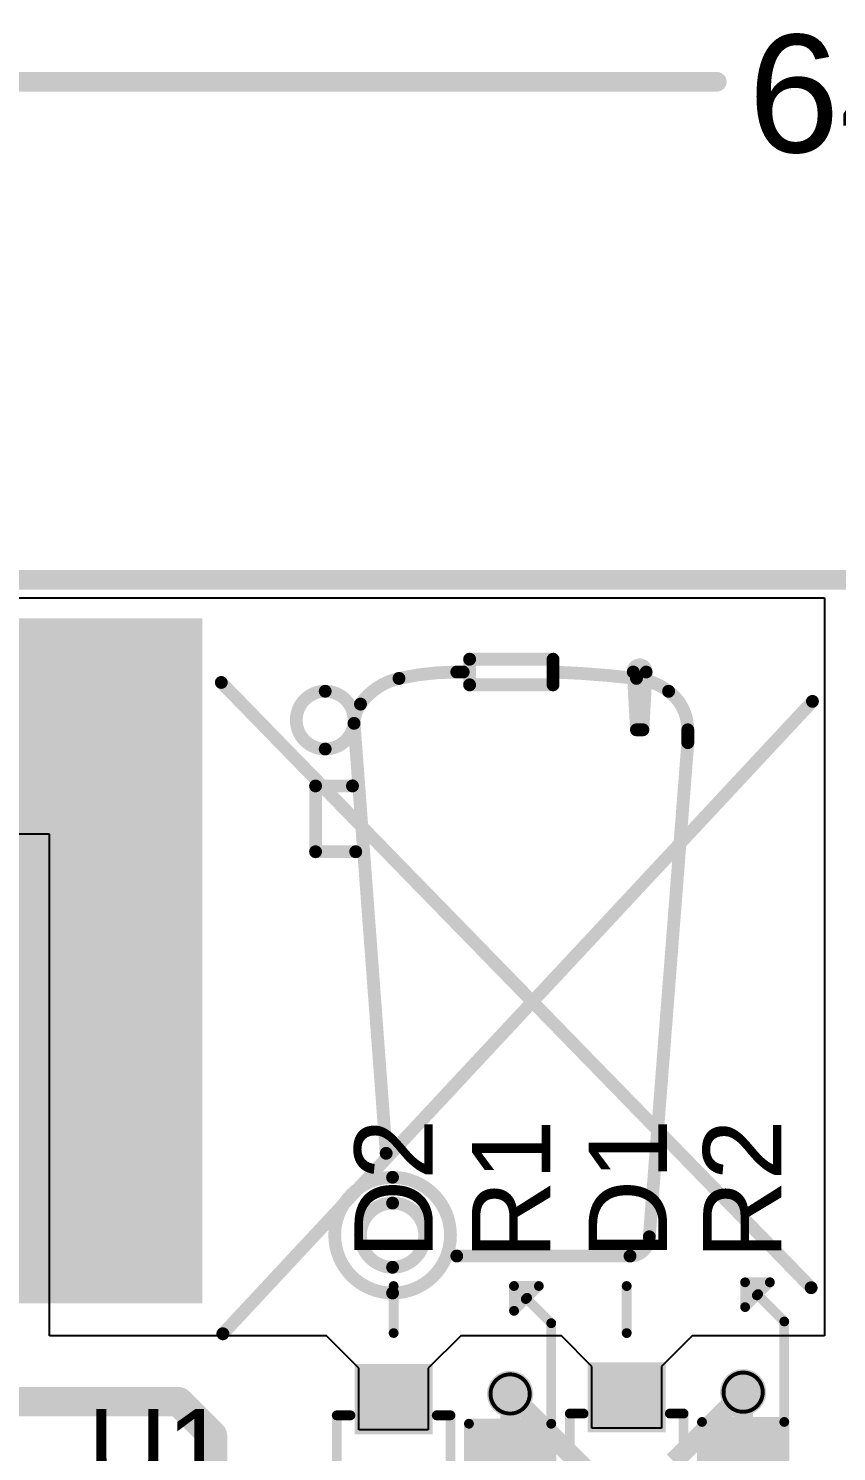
# Model space of a CAD drawing. Header units: inches. Extents: x -115 to 191, y -11 to 41.
# Drawn here: x -48.84 to -38.37, y 17.45 to 35.9 of the extents above; entities that cross this region are included whole.
import ezdxf

# ---------------------------------------------------------------- set-up
doc = ezdxf.new("R2010")
doc.units = ezdxf.units.IN
for name, color, linetype in [('Board Outline', 216, 'Continuous'), ('Bottom Layer', 5, 'Continuous'), ('Bottom Overlay', 54, 'Continuous'), ('Dimensions', 6, 'Continuous'), ('Drill Drawing', 1, 'Continuous'), ('Top Layer', 1, 'Continuous'), ('Top Overlay', 2, 'Continuous'), ('Top Paste', 8, 'Continuous'), ('Top Solder', 216, 'Continuous'), ('Via Holes', 16, 'Continuous')]:
    doc.layers.add(name, color=color, linetype=linetype)
doc.styles.add('Arial', font='', dxfattribs={"height": 0.2})
doc.styles.get('Arial').set_extended_font_data('Arial')

# ---------------------------------------------------------------- blocks, each defined once
blk = doc.blocks.new('R___0603_9')
at = {"layer": 'Top Layer'}
for points in [[(-0.381, 0.4445), (-0.381, -0.4445), (-1.143, -0.4445), (-1.143, 0.4445)], [(1.143, 0.4445), (1.143, -0.4445), (0.381, -0.4445), (0.381, 0.4445)]]:
    blk.add_hatch(color=1, dxfattribs=at).paths.add_polyline_path(points)
at = {"layer": 'Top Paste'}
for points in [[(-0.381, 0.4445), (-0.381, -0.4445), (-1.143, -0.4445), (-1.143, 0.4445)], [(1.143, 0.4445), (1.143, -0.4445), (0.381, -0.4445), (0.381, 0.4445)]]:
    blk.add_hatch(color=8, dxfattribs=at).paths.add_polyline_path(points)
at = {"layer": 'Top Solder'}
for points in [[(-0.2794, 0.5461), (-0.2794, -0.5461), (-1.2446, -0.5461), (-1.2446, 0.5461)], [(1.2446, 0.5461), (1.2446, -0.5461), (0.2794, -0.5461), (0.2794, 0.5461)]]:
    blk.add_hatch(color=216, dxfattribs=at).paths.add_polyline_path(points)
at = {"layer": 'Top Overlay'}
for points in [[(-1.2192, 0.5334, 0.127, 0.127, 0), (-1.2192, -0.5334, 0.127, 0.127, 0)], [(-1.2192, 0.5334, 0.127, 0.127, 0), (1.2192, 0.5334, 0.127, 0.127, 0)], [(1.2192, 0.5334, 0.127, 0.127, 0), (1.2192, -0.5334, 0.127, 0.127, 0)], [(-1.2192, -0.5334, 0.127, 0.127, 0), (1.2192, -0.5334, 0.127, 0.127, 0)]]:
    blk.add_lwpolyline(points, format="xyseb", dxfattribs=at)
for points in [[(-1.25095, 0.5334, 0.0635, 0.0635, 1), (-1.18745, 0.5334, 0.0635, 0.0635, 1)], [(-1.25095, 0.5334, 0.0635, 0.0635, 1), (-1.18745, 0.5334, 0.0635, 0.0635, 1)], [(1.18745, 0.5334, 0.0635, 0.0635, 1), (1.25095, 0.5334, 0.0635, 0.0635, 1)], [(1.18745, 0.5334, 0.0635, 0.0635, 1), (1.25095, 0.5334, 0.0635, 0.0635, 1)], [(-1.25095, -0.5334, 0.0635, 0.0635, 1), (-1.18745, -0.5334, 0.0635, 0.0635, 1)], [(-1.25095, -0.5334, 0.0635, 0.0635, 1), (-1.18745, -0.5334, 0.0635, 0.0635, 1)], [(1.18745, -0.5334, 0.0635, 0.0635, 1), (1.25095, -0.5334, 0.0635, 0.0635, 1)], [(1.18745, -0.5334, 0.0635, 0.0635, 1), (1.25095, -0.5334, 0.0635, 0.0635, 1)]]:
    blk.add_lwpolyline(points, format="xyseb", close=True, dxfattribs=at)
blk = doc.blocks.new('R___0603_10')
at = {"layer": 'Top Layer'}
for points in [[(-0.381, 0.4445), (-0.381, -0.4445), (-1.143, -0.4445), (-1.143, 0.4445)], [(1.143, 0.4445), (1.143, -0.4445), (0.381, -0.4445), (0.381, 0.4445)]]:
    blk.add_hatch(color=1, dxfattribs=at).paths.add_polyline_path(points)
at = {"layer": 'Top Paste'}
for points in [[(-0.381, 0.4445), (-0.381, -0.4445), (-1.143, -0.4445), (-1.143, 0.4445)], [(1.143, 0.4445), (1.143, -0.4445), (0.381, -0.4445), (0.381, 0.4445)]]:
    blk.add_hatch(color=8, dxfattribs=at).paths.add_polyline_path(points)
at = {"layer": 'Top Solder'}
for points in [[(-0.2794, 0.5461), (-0.2794, -0.5461), (-1.2446, -0.5461), (-1.2446, 0.5461)], [(1.2446, 0.5461), (1.2446, -0.5461), (0.2794, -0.5461), (0.2794, 0.5461)]]:
    blk.add_hatch(color=216, dxfattribs=at).paths.add_polyline_path(points)
at = {"layer": 'Top Overlay'}
for points in [[(-1.2192, 0.5334, 0.127, 0.127, 0), (1.2192, 0.5334, 0.127, 0.127, 0)], [(-1.2192, 0.5334, 0.127, 0.127, 0), (-1.2192, -0.5334, 0.127, 0.127, 0)], [(1.2192, 0.5334, 0.127, 0.127, 0), (1.2192, -0.5334, 0.127, 0.127, 0)], [(-1.2192, -0.5334, 0.127, 0.127, 0), (1.2192, -0.5334, 0.127, 0.127, 0)]]:
    blk.add_lwpolyline(points, format="xyseb", dxfattribs=at)
for points in [[(-1.25095, 0.5334, 0.0635, 0.0635, 1), (-1.18745, 0.5334, 0.0635, 0.0635, 1)], [(-1.25095, 0.5334, 0.0635, 0.0635, 1), (-1.18745, 0.5334, 0.0635, 0.0635, 1)], [(1.18745, 0.5334, 0.0635, 0.0635, 1), (1.25095, 0.5334, 0.0635, 0.0635, 1)], [(1.18745, 0.5334, 0.0635, 0.0635, 1), (1.25095, 0.5334, 0.0635, 0.0635, 1)], [(-1.25095, -0.5334, 0.0635, 0.0635, 1), (-1.18745, -0.5334, 0.0635, 0.0635, 1)], [(-1.25095, -0.5334, 0.0635, 0.0635, 1), (-1.18745, -0.5334, 0.0635, 0.0635, 1)], [(1.18745, -0.5334, 0.0635, 0.0635, 1), (1.25095, -0.5334, 0.0635, 0.0635, 1)], [(1.18745, -0.5334, 0.0635, 0.0635, 1), (1.25095, -0.5334, 0.0635, 0.0635, 1)]]:
    blk.add_lwpolyline(points, format="xyseb", close=True, dxfattribs=at)
blk = doc.blocks.new('SOD_323_14')
at = {"layer": 'Top Layer'}
for points in [[(-0.75, -0.45), (-1.55, -0.45), (-1.55, 0.45), (-0.75, 0.45)], [(1.55, -0.45), (0.75, -0.45), (0.75, 0.45), (1.55, 0.45)]]:
    blk.add_hatch(color=1, dxfattribs=at).paths.add_polyline_path(points)
at = {"layer": 'Top Overlay'}
for points in [[(-2.007, 0.483), (-0.914, 0.483), (-0.914, 0.787), (-2.007, 0.787)], [(-2.007, -0.508), (-1.575, -0.508), (-1.575, 0.508), (-2.007, 0.508)], [(-2.007, -0.787), (-0.914, -0.787), (-0.914, -0.483), (-2.007, -0.483)]]:
    blk.add_hatch(color=2, dxfattribs=at).paths.add_polyline_path(points)
at = {"layer": 'Top Paste'}
for points in [[(-0.75, -0.45), (-1.55, -0.45), (-1.55, 0.45), (-0.75, 0.45)], [(1.55, -0.45), (0.75, -0.45), (0.75, 0.45), (1.55, 0.45)]]:
    blk.add_hatch(color=8, dxfattribs=at).paths.add_polyline_path(points)
at = {"layer": 'Top Solder'}
for points in [[(-0.695, -0.505), (-1.605, -0.505), (-1.605, 0.505), (-0.695, 0.505)], [(1.605, -0.505), (0.695, -0.505), (0.695, 0.505), (1.605, 0.505)]]:
    blk.add_hatch(color=216, dxfattribs=at).paths.add_polyline_path(points)
at = {"layer": 'Top Overlay'}
for points in [[(-0.914, 0.737, 0.127, 0.127, 0), (0.94, 0.737, 0.127, 0.127, 0)], [(0.94, 0.737, 0.127, 0.127, 0), (0.94, 0.559, 0.127, 0.127, 0)], [(0.94, -0.559, 0.127, 0.127, 0), (0.94, -0.737, 0.127, 0.127, 0)], [(-0.914, -0.737, 0.127, 0.127, 0), (0.94, -0.737, 0.127, 0.127, 0)]]:
    blk.add_lwpolyline(points, format="xyseb", dxfattribs=at)
for points in [[(-0.946, 0.737, 0.0635, 0.0635, 1), (-0.883, 0.737, 0.0635, 0.0635, 1)], [(0.908, 0.737, 0.0635, 0.0635, 1), (0.972, 0.737, 0.0635, 0.0635, 1)], [(0.908, 0.737, 0.0635, 0.0635, 1), (0.972, 0.737, 0.0635, 0.0635, 1)], [(0.908, 0.559, 0.0635, 0.0635, 1), (0.972, 0.559, 0.0635, 0.0635, 1)], [(0.908, -0.559, 0.0635, 0.0635, 1), (0.972, -0.559, 0.0635, 0.0635, 1)], [(-0.946, -0.737, 0.0635, 0.0635, 1), (-0.883, -0.737, 0.0635, 0.0635, 1)], [(0.908, -0.737, 0.0635, 0.0635, 1), (0.972, -0.737, 0.0635, 0.0635, 1)], [(0.908, -0.737, 0.0635, 0.0635, 1), (0.972, -0.737, 0.0635, 0.0635, 1)]]:
    blk.add_lwpolyline(points, format="xyseb", close=True, dxfattribs=at)
blk = doc.blocks.new('SOD_323_15')
at = {"layer": 'Top Layer'}
for points in [[(-0.75, -0.45), (-1.55, -0.45), (-1.55, 0.45), (-0.75, 0.45)], [(1.55, -0.45), (0.75, -0.45), (0.75, 0.45), (1.55, 0.45)]]:
    blk.add_hatch(color=1, dxfattribs=at).paths.add_polyline_path(points)
at = {"layer": 'Top Overlay'}
for points in [[(-2.007, 0.483), (-0.914, 0.483), (-0.914, 0.787), (-2.007, 0.787)], [(-2.007, -0.508), (-1.575, -0.508), (-1.575, 0.508), (-2.007, 0.508)], [(-2.007, -0.787), (-0.914, -0.787), (-0.914, -0.483), (-2.007, -0.483)]]:
    blk.add_hatch(color=2, dxfattribs=at).paths.add_polyline_path(points)
at = {"layer": 'Top Paste'}
for points in [[(-0.75, -0.45), (-1.55, -0.45), (-1.55, 0.45), (-0.75, 0.45)], [(1.55, -0.45), (0.75, -0.45), (0.75, 0.45), (1.55, 0.45)]]:
    blk.add_hatch(color=8, dxfattribs=at).paths.add_polyline_path(points)
at = {"layer": 'Top Solder'}
for points in [[(-0.695, -0.505), (-1.605, -0.505), (-1.605, 0.505), (-0.695, 0.505)], [(1.605, -0.505), (0.695, -0.505), (0.695, 0.505), (1.605, 0.505)]]:
    blk.add_hatch(color=216, dxfattribs=at).paths.add_polyline_path(points)
at = {"layer": 'Top Overlay'}
for points in [[(-0.914, 0.737, 0.127, 0.127, 0), (0.94, 0.737, 0.127, 0.127, 0)], [(0.94, 0.737, 0.127, 0.127, 0), (0.94, 0.559, 0.127, 0.127, 0)], [(0.94, -0.559, 0.127, 0.127, 0), (0.94, -0.737, 0.127, 0.127, 0)], [(-0.914, -0.737, 0.127, 0.127, 0), (0.94, -0.737, 0.127, 0.127, 0)]]:
    blk.add_lwpolyline(points, format="xyseb", dxfattribs=at)
for points in [[(-0.946, 0.737, 0.0635, 0.0635, 1), (-0.883, 0.737, 0.0635, 0.0635, 1)], [(0.908, 0.737, 0.0635, 0.0635, 1), (0.972, 0.737, 0.0635, 0.0635, 1)], [(0.908, 0.737, 0.0635, 0.0635, 1), (0.972, 0.737, 0.0635, 0.0635, 1)], [(0.908, 0.559, 0.0635, 0.0635, 1), (0.972, 0.559, 0.0635, 0.0635, 1)], [(0.908, -0.559, 0.0635, 0.0635, 1), (0.972, -0.559, 0.0635, 0.0635, 1)], [(-0.946, -0.737, 0.0635, 0.0635, 1), (-0.883, -0.737, 0.0635, 0.0635, 1)], [(0.908, -0.737, 0.0635, 0.0635, 1), (0.972, -0.737, 0.0635, 0.0635, 1)], [(0.908, -0.737, 0.0635, 0.0635, 1), (0.972, -0.737, 0.0635, 0.0635, 1)]]:
    blk.add_lwpolyline(points, format="xyseb", close=True, dxfattribs=at)

msp = doc.modelspace()

# ---------------------------------------------------------------- hatches: boundary and pattern name
at = {"layer": 'Bottom Layer'}
msp.add_hatch(color=5, dxfattribs=at).paths.add_polyline_path([(-64.111, 19.372), (-46.584, 19.372), (-46.584, 28.25), (-64.111, 28.25)])
h = msp.add_hatch(color=5, dxfattribs=at)
edge = h.paths.add_edge_path()
edge.add_arc((-42.597, 18.197), 0.3, 0, 360)
h = msp.add_hatch(color=5, dxfattribs=at)
edge = h.paths.add_edge_path()
edge.add_arc((-39.577, 18.22), 0.3, 0, 360)
at = {"layer": 'Top Layer'}
h = msp.add_hatch(color=1, dxfattribs=at)
edge = h.paths.add_edge_path()
edge.add_arc((-42.597, 18.197), 0.3, 0, 360)
h = msp.add_hatch(color=1, dxfattribs=at)
edge = h.paths.add_edge_path()
edge.add_arc((-39.577, 18.22), 0.3, 0, 360)
at = {"layer": 'Via Holes'}
h = msp.add_hatch(color=7, dxfattribs=at)
edge = h.paths.add_edge_path()
edge.add_arc((-42.597, 18.197), 0.15, 0, 360)
h = msp.add_hatch(color=7, dxfattribs=at)
edge = h.paths.add_edge_path()
edge.add_arc((-39.577, 18.22), 0.15, 0, 360)

# ---------------------------------------------------------------- linework, layer by layer
at = {"layer": 'Board Outline'}
msp.add_lwpolyline([(-63.75, 28.75, 0.254, 0.254, 0), (-0.75, 28.75, 0.254, 0.254, 0)], format="xyseb", dxfattribs=at)
at = {"layer": 'Bottom Layer'}
for points in [[(-53.245, 18.096, 0.381, 0.381, 0), (-46.893, 18.096, 0.381, 0.381, 0)], [(-46.893, 18.096, 0.381, 0.381, 0), (-46.454, 17.657, 0.381, 0.381, 0)], [(-42.597, 18.197, 0.254, 0.254, 0), (-40.959, 16.559, 0.254, 0.254, 0)], [(-40.477, 17.32, 0.254, 0.254, 0), (-39.577, 18.22, 0.254, 0.254, 0)], [(-46.454, 12.576, 0.381, 0.381, 0), (-46.454, 17.657, 0.381, 0.381, 0)]]:
    msp.add_lwpolyline(points, format="xyseb", dxfattribs=at)
for points in [[(-46.989, 18.096, 0.191, 0.191, 1), (-46.798, 18.096, 0.191, 0.191, 1)], [(-46.989, 18.096, 0.191, 0.191, 1), (-46.798, 18.096, 0.191, 0.191, 1)], [(-42.661, 18.197, 0.127, 0.127, 1), (-42.534, 18.197, 0.127, 0.127, 1)], [(-39.64, 18.22, 0.127, 0.127, 1), (-39.513, 18.22, 0.127, 0.127, 1)], [(-46.549, 17.657, 0.191, 0.191, 1), (-46.359, 17.657, 0.191, 0.191, 1)], [(-46.549, 17.657, 0.191, 0.191, 1), (-46.359, 17.657, 0.191, 0.191, 1)]]:
    msp.add_lwpolyline(points, format="xyseb", close=True, dxfattribs=at)
at = {"layer": 'Bottom Overlay'}
for points in [[(-43.122, 27.72, 0.166, 0.166, 0), (-42.041, 27.72, 0.166, 0.166, 0)], [(-43.122, 27.388, 0.166, 0.166, 0), (-43.122, 27.72, 0.166, 0.166, 0)], [(-43.164, 27.72, 0.0832, 0.0832, -1), (-43.08, 27.72, 0.0832, 0.0832, 0)], [(-43.122, 27.679, 0.0832, 0.0832, -1), (-43.122, 27.762, 0.0832, 0.0832, 0)], [(-42.041, 27.554, 0.166, 0.166, 0), (-42.041, 27.72, 0.166, 0.166, 0)], [(-42.082, 27.72, 0.0832, 0.0832, -1), (-41.999, 27.72, 0.0832, 0.0832, 0)], [(-42.041, 27.762, 0.0832, 0.0832, -1), (-42.041, 27.679, 0.0832, 0.0832, 0)], [(-41.001, 27.554, 0.166, 0.166, -1.1167), (-40.835, 27.554, 0.166, 0.166, 0)], [(-46.341, 27.419, 0.166, 0.166, 0), (-38.695, 19.574, 0.166, 0.166, 0)], [(-44.536, 27.138, 0.166, 0.166, -0.1854), (-44.037, 27.471, 0.166, 0.166, 0)], [(-44.037, 27.471, 0.166, 0.166, -0.0554), (-43.288, 27.554, 0.166, 0.166, 0)], [(-44.028, 27.43, 0.0832, 0.0832, -1), (-44.046, 27.511, 0.0832, 0.0832, 0)], [(-44.046, 27.511, 0.0832, 0.0832, -1), (-44.028, 27.43, 0.0832, 0.0832, 0)], [(-43.288, 27.554, 0.166, 0.166, 0), (-43.205, 27.554, 0.166, 0.166, 0)], [(-43.288, 27.512, 0.0832, 0.0832, -1), (-43.288, 27.596, 0.0832, 0.0832, 0)], [(-43.288, 27.596, 0.0832, 0.0832, -1), (-43.288, 27.512, 0.0832, 0.0832, 0)], [(-43.205, 27.596, 0.0832, 0.0832, -1), (-43.205, 27.512, 0.0832, 0.0832, 0)], [(-42.041, 27.388, 0.166, 0.166, 0), (-42.041, 27.554, 0.166, 0.166, 0)], [(-42.042, 27.512, 0.0832, 0.0832, -1), (-42.039, 27.596, 0.0832, 0.0832, 0)], [(-42.082, 27.554, 0.0832, 0.0832, -1), (-41.999, 27.554, 0.0832, 0.0832, 0)], [(-42.041, 27.554, 0.166, 0.166, -0.0204), (-40.959, 27.471, 0.166, 0.166, 0)], [(-41.999, 27.554, 0.0832, 0.0832, -1), (-42.082, 27.554, 0.0832, 0.0832, 0)], [(-41.001, 27.554, 0.166, 0.166, 0), (-40.959, 26.805, 0.166, 0.166, 0)], [(-41.042, 27.552, 0.0832, 0.0832, -1), (-40.959, 27.556, 0.0832, 0.0832, 0)], [(-40.96, 27.559, 0.0832, 0.0832, -1), (-41.042, 27.549, 0.0832, 0.0832, 0)], [(-40.964, 27.43, 0.0832, 0.0832, -1), (-40.954, 27.512, 0.0832, 0.0832, 0)], [(-40.959, 27.471, 0.166, 0.166, -0.1323), (-40.543, 27.305, 0.166, 0.166, 0)], [(-40.954, 27.512, 0.0832, 0.0832, -1), (-40.964, 27.43, 0.0832, 0.0832, 0)], [(-40.876, 26.805, 0.166, 0.166, 0), (-40.835, 27.554, 0.166, 0.166, 0)], [(-40.876, 27.556, 0.0832, 0.0832, -1), (-40.793, 27.552, 0.0832, 0.0832, 0)], [(-40.793, 27.549, 0.0832, 0.0832, -1), (-40.876, 27.559, 0.0832, 0.0832, 0)], [(-44.994, 26.556, 0.166, 0.166, -1), (-44.994, 27.305, 0.166, 0.166, 0)], [(-44.994, 27.305, 0.166, 0.166, -1), (-44.994, 26.556, 0.166, 0.166, 0)], [(-43.122, 27.388, 0.166, 0.166, 0), (-42.041, 27.388, 0.166, 0.166, 0)], [(-43.122, 27.346, 0.0832, 0.0832, -1), (-43.122, 27.429, 0.0832, 0.0832, 0)], [(-43.08, 27.388, 0.0832, 0.0832, -1), (-43.164, 27.388, 0.0832, 0.0832, 0)], [(-41.999, 27.388, 0.0832, 0.0832, -1), (-42.082, 27.388, 0.0832, 0.0832, 0)], [(-42.041, 27.429, 0.0832, 0.0832, -1), (-42.041, 27.346, 0.0832, 0.0832, 0)], [(-40.568, 27.271, 0.0832, 0.0832, -1), (-40.518, 27.338, 0.0832, 0.0832, 0)], [(-40.543, 27.305, 0.166, 0.166, -0.236), (-40.294, 26.805, 0.166, 0.166, 0)], [(-40.518, 27.338, 0.0832, 0.0832, -1), (-40.568, 27.271, 0.0832, 0.0832, 0)], [(-46.32, 18.977, 0.166, 0.166, 0), (-38.678, 27.174, 0.166, 0.166, 0)], [(-44.619, 26.889, 0.166, 0.166, -0.1483), (-44.536, 27.138, 0.166, 0.166, 0)], [(-44.502, 27.114, 0.0832, 0.0832, -1), (-44.57, 27.162, 0.0832, 0.0832, 0)], [(-44.57, 27.162, 0.0832, 0.0832, -1), (-44.502, 27.114, 0.0832, 0.0832, 0)], [(-44.619, 26.889, 0.166, 0.166, 0), (-44.203, 21.316, 0.166, 0.166, 0)], [(-44.661, 26.886, 0.0832, 0.0832, -1), (-44.578, 26.892, 0.0832, 0.0832, 0)], [(-44.578, 26.888, 0.0832, 0.0832, -1), (-44.661, 26.89, 0.0832, 0.0832, 0)], [(-40.959, 26.805, 0.166, 0.166, 0), (-40.876, 26.805, 0.166, 0.166, 0)], [(-40.959, 26.764, 0.0832, 0.0832, -1), (-40.959, 26.847, 0.0832, 0.0832, 0)], [(-40.918, 26.808, 0.0832, 0.0832, -1), (-41.001, 26.803, 0.0832, 0.0832, 0)], [(-40.835, 26.803, 0.0832, 0.0832, -1), (-40.918, 26.808, 0.0832, 0.0832, 0)], [(-40.876, 26.847, 0.0832, 0.0832, -1), (-40.876, 26.764, 0.0832, 0.0832, 0)], [(-40.294, 26.639, 0.166, 0.166, 0), (-40.294, 26.805, 0.166, 0.166, 0)], [(-40.336, 26.805, 0.0832, 0.0832, -1), (-40.252, 26.805, 0.0832, 0.0832, 0)], [(-40.252, 26.805, 0.0832, 0.0832, -1), (-40.336, 26.805, 0.0832, 0.0832, 0)], [(-40.793, 20.234, 0.166, 0.166, 0), (-40.294, 26.639, 0.166, 0.166, 0)], [(-40.335, 26.642, 0.0832, 0.0832, -1), (-40.252, 26.636, 0.0832, 0.0832, 0)], [(-40.252, 26.639, 0.0832, 0.0832, -1), (-40.336, 26.639, 0.0832, 0.0832, 0)], [(-45.118, 25.225, 0.166, 0.166, 0), (-45.118, 26.078, 0.166, 0.166, 0)], [(-45.118, 26.078, 0.166, 0.166, 0), (-44.64, 26.078, 0.166, 0.166, 0)], [(-45.16, 26.078, 0.0832, 0.0832, -1), (-45.077, 26.078, 0.0832, 0.0832, 0)], [(-45.118, 26.036, 0.0832, 0.0832, -1), (-45.118, 26.119, 0.0832, 0.0832, 0)], [(-44.64, 26.119, 0.0832, 0.0832, -1), (-44.64, 26.036, 0.0832, 0.0832, 0)], [(-45.118, 25.225, 0.166, 0.166, 0), (-44.598, 25.225, 0.166, 0.166, 0)], [(-45.118, 25.183, 0.0832, 0.0832, -1), (-45.118, 25.267, 0.0832, 0.0832, 0)], [(-44.598, 25.267, 0.0832, 0.0832, -1), (-44.598, 25.183, 0.0832, 0.0832, 0)], [(-45.077, 25.225, 0.0832, 0.0832, -1), (-45.16, 25.225, 0.0832, 0.0832, 0)], [(-44.162, 21.319, 0.0832, 0.0832, -1), (-44.245, 21.313, 0.0832, 0.0832, 0)], [(-44.12, 19.505, 0.166, 0.166, -1), (-44.12, 21.005, 0.166, 0.166, 0)], [(-44.12, 21.005, 0.166, 0.166, -1), (-44.12, 19.505, 0.166, 0.166, 0)], [(-44.12, 19.839, 0.166, 0.166, -1), (-44.12, 20.671, 0.166, 0.166, 0)], [(-44.12, 20.671, 0.166, 0.166, -1), (-44.12, 19.839, 0.166, 0.166, 0)], [(-40.793, 20.234, 0.166, 0.166, -0.4141), (-41.043, 19.985, 0.166, 0.166, 0)], [(-40.835, 20.234, 0.0832, 0.0832, -1), (-40.751, 20.234, 0.0832, 0.0832, 0)], [(-40.752, 20.231, 0.0832, 0.0832, -1), (-40.835, 20.238, 0.0832, 0.0832, 0)], [(-43.288, 19.985, 0.166, 0.166, 0), (-41.043, 19.985, 0.166, 0.166, 0)], [(-43.288, 19.943, 0.0832, 0.0832, -1), (-43.288, 20.026, 0.0832, 0.0832, 0)], [(-41.043, 19.943, 0.0832, 0.0832, -1), (-41.043, 20.026, 0.0832, 0.0832, 0)], [(-41.043, 20.026, 0.0832, 0.0832, -1), (-41.043, 19.943, 0.0832, 0.0832, 0)]]:
    msp.add_lwpolyline(points, format="xyseb", dxfattribs=at)
for points in [[(-43.164, 27.72, 0.0832, 0.0832, 1), (-43.08, 27.72, 0.0832, 0.0832, 1)], [(-43.164, 27.72, 0.0832, 0.0832, 1), (-43.08, 27.72, 0.0832, 0.0832, 1)], [(-43.184, 27.72, 0.0416, 0.0416, 1), (-43.143, 27.72, 0.0416, 0.0416, 1)], [(-43.143, 27.762, 0.0416, 0.0416, 1), (-43.101, 27.762, 0.0416, 0.0416, 1)], [(-43.143, 27.679, 0.0416, 0.0416, 1), (-43.101, 27.679, 0.0416, 0.0416, 1)], [(-43.101, 27.72, 0.0416, 0.0416, 1), (-43.06, 27.72, 0.0416, 0.0416, 1)], [(-42.082, 27.72, 0.0832, 0.0832, 1), (-41.999, 27.72, 0.0832, 0.0832, 1)], [(-42.082, 27.72, 0.0832, 0.0832, 1), (-41.999, 27.72, 0.0832, 0.0832, 1)], [(-42.103, 27.72, 0.0416, 0.0416, 1), (-42.061, 27.72, 0.0416, 0.0416, 1)], [(-42.061, 27.762, 0.0416, 0.0416, 1), (-42.02, 27.762, 0.0416, 0.0416, 1)], [(-42.061, 27.679, 0.0416, 0.0416, 1), (-42.02, 27.679, 0.0416, 0.0416, 1)], [(-42.02, 27.72, 0.0416, 0.0416, 1), (-41.978, 27.72, 0.0416, 0.0416, 1)], [(-46.382, 27.419, 0.0832, 0.0832, 1), (-46.299, 27.419, 0.0832, 0.0832, 1)], [(-44.079, 27.471, 0.0832, 0.0832, 1), (-43.995, 27.471, 0.0832, 0.0832, 1)], [(-44.079, 27.471, 0.0832, 0.0832, 1), (-43.995, 27.471, 0.0832, 0.0832, 1)], [(-44.067, 27.511, 0.0416, 0.0416, 1), (-44.025, 27.511, 0.0416, 0.0416, 1)], [(-44.067, 27.511, 0.0416, 0.0416, 1), (-44.025, 27.511, 0.0416, 0.0416, 1)], [(-43.33, 27.554, 0.0832, 0.0832, 1), (-43.247, 27.554, 0.0832, 0.0832, 1)], [(-43.33, 27.554, 0.0832, 0.0832, 1), (-43.247, 27.554, 0.0832, 0.0832, 1)], [(-43.309, 27.596, 0.0416, 0.0416, 1), (-43.268, 27.596, 0.0416, 0.0416, 1)], [(-43.309, 27.596, 0.0416, 0.0416, 1), (-43.268, 27.596, 0.0416, 0.0416, 1)], [(-43.309, 27.512, 0.0416, 0.0416, 1), (-43.268, 27.512, 0.0416, 0.0416, 1)], [(-43.309, 27.512, 0.0416, 0.0416, 1), (-43.268, 27.512, 0.0416, 0.0416, 1)], [(-43.247, 27.554, 0.0832, 0.0832, 1), (-43.164, 27.554, 0.0832, 0.0832, 1)], [(-43.226, 27.596, 0.0416, 0.0416, 1), (-43.184, 27.596, 0.0416, 0.0416, 1)], [(-43.226, 27.512, 0.0416, 0.0416, 1), (-43.184, 27.512, 0.0416, 0.0416, 1)], [(-42.082, 27.554, 0.0832, 0.0832, 1), (-41.999, 27.554, 0.0832, 0.0832, 1)], [(-42.082, 27.554, 0.0832, 0.0832, 1), (-41.999, 27.554, 0.0832, 0.0832, 1)], [(-42.082, 27.554, 0.0832, 0.0832, 1), (-41.999, 27.554, 0.0832, 0.0832, 1)], [(-42.103, 27.554, 0.0416, 0.0416, 1), (-42.061, 27.554, 0.0416, 0.0416, 1)], [(-42.103, 27.554, 0.0416, 0.0416, 1), (-42.061, 27.554, 0.0416, 0.0416, 1)], [(-42.063, 27.512, 0.0416, 0.0416, 1), (-42.021, 27.512, 0.0416, 0.0416, 1)], [(-42.06, 27.596, 0.0416, 0.0416, 1), (-42.018, 27.596, 0.0416, 0.0416, 1)], [(-42.02, 27.554, 0.0416, 0.0416, 1), (-41.978, 27.554, 0.0416, 0.0416, 1)], [(-42.02, 27.554, 0.0416, 0.0416, 1), (-41.978, 27.554, 0.0416, 0.0416, 1)], [(-41.043, 27.554, 0.0832, 0.0832, 1), (-40.959, 27.554, 0.0832, 0.0832, 1)], [(-41.043, 27.554, 0.0832, 0.0832, 1), (-40.959, 27.554, 0.0832, 0.0832, 1)], [(-41.063, 27.552, 0.0416, 0.0416, 1), (-41.022, 27.552, 0.0416, 0.0416, 1)], [(-41.063, 27.549, 0.0416, 0.0416, 1), (-41.021, 27.549, 0.0416, 0.0416, 1)], [(-41.001, 27.471, 0.0832, 0.0832, 1), (-40.918, 27.471, 0.0832, 0.0832, 1)], [(-41.001, 27.471, 0.0832, 0.0832, 1), (-40.918, 27.471, 0.0832, 0.0832, 1)], [(-40.98, 27.559, 0.0416, 0.0416, 1), (-40.939, 27.559, 0.0416, 0.0416, 1)], [(-40.98, 27.556, 0.0416, 0.0416, 1), (-40.939, 27.556, 0.0416, 0.0416, 1)], [(-40.975, 27.512, 0.0416, 0.0416, 1), (-40.934, 27.512, 0.0416, 0.0416, 1)], [(-40.975, 27.512, 0.0416, 0.0416, 1), (-40.934, 27.512, 0.0416, 0.0416, 1)], [(-40.876, 27.554, 0.0832, 0.0832, 1), (-40.793, 27.554, 0.0832, 0.0832, 1)], [(-40.876, 27.554, 0.0832, 0.0832, 1), (-40.793, 27.554, 0.0832, 0.0832, 1)], [(-40.897, 27.559, 0.0416, 0.0416, 1), (-40.855, 27.559, 0.0416, 0.0416, 1)], [(-40.897, 27.556, 0.0416, 0.0416, 1), (-40.855, 27.556, 0.0416, 0.0416, 1)], [(-40.814, 27.552, 0.0416, 0.0416, 1), (-40.772, 27.552, 0.0416, 0.0416, 1)], [(-40.814, 27.549, 0.0416, 0.0416, 1), (-40.773, 27.549, 0.0416, 0.0416, 1)], [(-45.035, 27.305, 0.0832, 0.0832, 1), (-44.952, 27.305, 0.0832, 0.0832, 1)], [(-45.035, 27.305, 0.0832, 0.0832, 1), (-44.952, 27.305, 0.0832, 0.0832, 1)], [(-44.049, 27.43, 0.0416, 0.0416, 1), (-44.007, 27.43, 0.0416, 0.0416, 1)], [(-44.049, 27.43, 0.0416, 0.0416, 1), (-44.007, 27.43, 0.0416, 0.0416, 1)], [(-43.164, 27.388, 0.0832, 0.0832, 1), (-43.08, 27.388, 0.0832, 0.0832, 1)], [(-43.164, 27.388, 0.0832, 0.0832, 1), (-43.08, 27.388, 0.0832, 0.0832, 1)], [(-43.184, 27.388, 0.0416, 0.0416, 1), (-43.143, 27.388, 0.0416, 0.0416, 1)], [(-43.143, 27.429, 0.0416, 0.0416, 1), (-43.101, 27.429, 0.0416, 0.0416, 1)], [(-43.143, 27.346, 0.0416, 0.0416, 1), (-43.101, 27.346, 0.0416, 0.0416, 1)], [(-43.101, 27.388, 0.0416, 0.0416, 1), (-43.06, 27.388, 0.0416, 0.0416, 1)], [(-42.082, 27.388, 0.0832, 0.0832, 1), (-41.999, 27.388, 0.0832, 0.0832, 1)], [(-42.082, 27.388, 0.0832, 0.0832, 1), (-41.999, 27.388, 0.0832, 0.0832, 1)], [(-42.103, 27.388, 0.0416, 0.0416, 1), (-42.061, 27.388, 0.0416, 0.0416, 1)], [(-42.061, 27.429, 0.0416, 0.0416, 1), (-42.02, 27.429, 0.0416, 0.0416, 1)], [(-42.061, 27.346, 0.0416, 0.0416, 1), (-42.02, 27.346, 0.0416, 0.0416, 1)], [(-42.02, 27.388, 0.0416, 0.0416, 1), (-41.978, 27.388, 0.0416, 0.0416, 1)], [(-40.985, 27.43, 0.0416, 0.0416, 1), (-40.943, 27.43, 0.0416, 0.0416, 1)], [(-40.985, 27.43, 0.0416, 0.0416, 1), (-40.943, 27.43, 0.0416, 0.0416, 1)], [(-40.585, 27.305, 0.0832, 0.0832, 1), (-40.502, 27.305, 0.0832, 0.0832, 1)], [(-40.585, 27.305, 0.0832, 0.0832, 1), (-40.502, 27.305, 0.0832, 0.0832, 1)], [(-40.589, 27.271, 0.0416, 0.0416, 1), (-40.548, 27.271, 0.0416, 0.0416, 1)], [(-40.589, 27.271, 0.0416, 0.0416, 1), (-40.548, 27.271, 0.0416, 0.0416, 1)], [(-40.539, 27.338, 0.0416, 0.0416, 1), (-40.498, 27.338, 0.0416, 0.0416, 1)], [(-40.539, 27.338, 0.0416, 0.0416, 1), (-40.498, 27.338, 0.0416, 0.0416, 1)], [(-44.578, 27.138, 0.0832, 0.0832, 1), (-44.494, 27.138, 0.0832, 0.0832, 1)], [(-44.578, 27.138, 0.0832, 0.0832, 1), (-44.494, 27.138, 0.0832, 0.0832, 1)], [(-44.591, 27.162, 0.0416, 0.0416, 1), (-44.549, 27.162, 0.0416, 0.0416, 1)], [(-44.591, 27.162, 0.0416, 0.0416, 1), (-44.549, 27.162, 0.0416, 0.0416, 1)], [(-44.523, 27.114, 0.0416, 0.0416, 1), (-44.481, 27.114, 0.0416, 0.0416, 1)], [(-44.523, 27.114, 0.0416, 0.0416, 1), (-44.481, 27.114, 0.0416, 0.0416, 1)], [(-38.72, 27.174, 0.0832, 0.0832, 1), (-38.637, 27.174, 0.0832, 0.0832, 1)], [(-44.661, 26.889, 0.0832, 0.0832, 1), (-44.578, 26.889, 0.0832, 0.0832, 1)], [(-44.661, 26.889, 0.0832, 0.0832, 1), (-44.578, 26.889, 0.0832, 0.0832, 1)], [(-44.682, 26.89, 0.0416, 0.0416, 1), (-44.64, 26.89, 0.0416, 0.0416, 1)], [(-44.599, 26.892, 0.0416, 0.0416, 1), (-44.557, 26.892, 0.0416, 0.0416, 1)], [(-44.682, 26.886, 0.0416, 0.0416, 1), (-44.64, 26.886, 0.0416, 0.0416, 1)], [(-44.598, 26.888, 0.0416, 0.0416, 1), (-44.557, 26.888, 0.0416, 0.0416, 1)], [(-41.001, 26.805, 0.0832, 0.0832, 1), (-40.918, 26.805, 0.0832, 0.0832, 1)], [(-41.001, 26.805, 0.0832, 0.0832, 1), (-40.918, 26.805, 0.0832, 0.0832, 1)], [(-41.022, 26.803, 0.0416, 0.0416, 1), (-40.98, 26.803, 0.0416, 0.0416, 1)], [(-40.98, 26.847, 0.0416, 0.0416, 1), (-40.939, 26.847, 0.0416, 0.0416, 1)], [(-40.98, 26.764, 0.0416, 0.0416, 1), (-40.939, 26.764, 0.0416, 0.0416, 1)], [(-40.918, 26.805, 0.0832, 0.0832, 1), (-40.835, 26.805, 0.0832, 0.0832, 1)], [(-40.918, 26.805, 0.0832, 0.0832, 1), (-40.835, 26.805, 0.0832, 0.0832, 1)], [(-40.938, 26.808, 0.0416, 0.0416, 1), (-40.897, 26.808, 0.0416, 0.0416, 1)], [(-40.939, 26.808, 0.0416, 0.0416, 1), (-40.897, 26.808, 0.0416, 0.0416, 1)], [(-40.897, 26.847, 0.0416, 0.0416, 1), (-40.855, 26.847, 0.0416, 0.0416, 1)], [(-40.897, 26.764, 0.0416, 0.0416, 1), (-40.855, 26.764, 0.0416, 0.0416, 1)], [(-40.855, 26.803, 0.0416, 0.0416, 1), (-40.814, 26.803, 0.0416, 0.0416, 1)], [(-40.336, 26.805, 0.0832, 0.0832, 1), (-40.252, 26.805, 0.0832, 0.0832, 1)], [(-40.336, 26.805, 0.0832, 0.0832, 1), (-40.252, 26.805, 0.0832, 0.0832, 1)], [(-40.356, 26.805, 0.0416, 0.0416, 1), (-40.315, 26.805, 0.0416, 0.0416, 1)], [(-40.356, 26.805, 0.0416, 0.0416, 1), (-40.315, 26.805, 0.0416, 0.0416, 1)], [(-40.273, 26.805, 0.0416, 0.0416, 1), (-40.232, 26.805, 0.0416, 0.0416, 1)], [(-40.273, 26.805, 0.0416, 0.0416, 1), (-40.232, 26.805, 0.0416, 0.0416, 1)], [(-45.035, 26.556, 0.0832, 0.0832, 1), (-44.952, 26.556, 0.0832, 0.0832, 1)], [(-45.035, 26.556, 0.0832, 0.0832, 1), (-44.952, 26.556, 0.0832, 0.0832, 1)], [(-40.336, 26.639, 0.0832, 0.0832, 1), (-40.252, 26.639, 0.0832, 0.0832, 1)], [(-40.336, 26.639, 0.0832, 0.0832, 1), (-40.252, 26.639, 0.0832, 0.0832, 1)], [(-40.356, 26.642, 0.0416, 0.0416, 1), (-40.315, 26.642, 0.0416, 0.0416, 1)], [(-40.356, 26.639, 0.0416, 0.0416, 1), (-40.315, 26.639, 0.0416, 0.0416, 1)], [(-40.273, 26.639, 0.0416, 0.0416, 1), (-40.232, 26.639, 0.0416, 0.0416, 1)], [(-40.273, 26.636, 0.0416, 0.0416, 1), (-40.232, 26.636, 0.0416, 0.0416, 1)], [(-45.16, 26.078, 0.0832, 0.0832, 1), (-45.077, 26.078, 0.0832, 0.0832, 1)], [(-45.16, 26.078, 0.0832, 0.0832, 1), (-45.077, 26.078, 0.0832, 0.0832, 1)], [(-45.181, 26.078, 0.0416, 0.0416, 1), (-45.139, 26.078, 0.0416, 0.0416, 1)], [(-45.139, 26.119, 0.0416, 0.0416, 1), (-45.097, 26.119, 0.0416, 0.0416, 1)], [(-45.139, 26.036, 0.0416, 0.0416, 1), (-45.097, 26.036, 0.0416, 0.0416, 1)], [(-45.097, 26.078, 0.0416, 0.0416, 1), (-45.056, 26.078, 0.0416, 0.0416, 1)], [(-44.682, 26.078, 0.0832, 0.0832, 1), (-44.598, 26.078, 0.0832, 0.0832, 1)], [(-44.661, 26.119, 0.0416, 0.0416, 1), (-44.619, 26.119, 0.0416, 0.0416, 1)], [(-44.661, 26.036, 0.0416, 0.0416, 1), (-44.619, 26.036, 0.0416, 0.0416, 1)], [(-45.16, 25.225, 0.0832, 0.0832, 1), (-45.077, 25.225, 0.0832, 0.0832, 1)], [(-45.16, 25.225, 0.0832, 0.0832, 1), (-45.077, 25.225, 0.0832, 0.0832, 1)], [(-45.139, 25.267, 0.0416, 0.0416, 1), (-45.097, 25.267, 0.0416, 0.0416, 1)], [(-44.64, 25.225, 0.0832, 0.0832, 1), (-44.557, 25.225, 0.0832, 0.0832, 1)], [(-44.619, 25.267, 0.0416, 0.0416, 1), (-44.578, 25.267, 0.0416, 0.0416, 1)], [(-45.181, 25.225, 0.0416, 0.0416, 1), (-45.139, 25.225, 0.0416, 0.0416, 1)], [(-45.139, 25.183, 0.0416, 0.0416, 1), (-45.097, 25.183, 0.0416, 0.0416, 1)], [(-45.097, 25.225, 0.0416, 0.0416, 1), (-45.056, 25.225, 0.0416, 0.0416, 1)], [(-44.619, 25.183, 0.0416, 0.0416, 1), (-44.578, 25.183, 0.0416, 0.0416, 1)], [(-44.245, 21.316, 0.0832, 0.0832, 1), (-44.162, 21.316, 0.0832, 0.0832, 1)], [(-44.266, 21.313, 0.0416, 0.0416, 1), (-44.224, 21.313, 0.0416, 0.0416, 1)], [(-44.183, 21.319, 0.0416, 0.0416, 1), (-44.141, 21.319, 0.0416, 0.0416, 1)], [(-44.162, 21.005, 0.0832, 0.0832, 1), (-44.079, 21.005, 0.0832, 0.0832, 1)], [(-44.162, 21.005, 0.0832, 0.0832, 1), (-44.079, 21.005, 0.0832, 0.0832, 1)], [(-44.162, 20.671, 0.0832, 0.0832, 1), (-44.079, 20.671, 0.0832, 0.0832, 1)], [(-44.162, 20.671, 0.0832, 0.0832, 1), (-44.079, 20.671, 0.0832, 0.0832, 1)], [(-40.835, 20.234, 0.0832, 0.0832, 1), (-40.751, 20.234, 0.0832, 0.0832, 1)], [(-40.835, 20.234, 0.0832, 0.0832, 1), (-40.751, 20.234, 0.0832, 0.0832, 1)], [(-40.855, 20.238, 0.0416, 0.0416, 1), (-40.814, 20.238, 0.0416, 0.0416, 1)], [(-40.855, 20.234, 0.0416, 0.0416, 1), (-40.814, 20.234, 0.0416, 0.0416, 1)], [(-40.772, 20.234, 0.0416, 0.0416, 1), (-40.731, 20.234, 0.0416, 0.0416, 1)], [(-40.772, 20.231, 0.0416, 0.0416, 1), (-40.731, 20.231, 0.0416, 0.0416, 1)], [(-44.162, 19.839, 0.0832, 0.0832, 1), (-44.079, 19.839, 0.0832, 0.0832, 1)], [(-44.162, 19.839, 0.0832, 0.0832, 1), (-44.079, 19.839, 0.0832, 0.0832, 1)], [(-43.33, 19.985, 0.0832, 0.0832, 1), (-43.247, 19.985, 0.0832, 0.0832, 1)], [(-43.309, 20.026, 0.0416, 0.0416, 1), (-43.268, 20.026, 0.0416, 0.0416, 1)], [(-43.309, 19.943, 0.0416, 0.0416, 1), (-43.268, 19.943, 0.0416, 0.0416, 1)], [(-41.084, 19.985, 0.0832, 0.0832, 1), (-41.001, 19.985, 0.0832, 0.0832, 1)], [(-41.084, 19.985, 0.0832, 0.0832, 1), (-41.001, 19.985, 0.0832, 0.0832, 1)], [(-41.063, 20.026, 0.0416, 0.0416, 1), (-41.022, 20.026, 0.0416, 0.0416, 1)], [(-41.063, 20.026, 0.0416, 0.0416, 1), (-41.022, 20.026, 0.0416, 0.0416, 1)], [(-41.063, 19.943, 0.0416, 0.0416, 1), (-41.022, 19.943, 0.0416, 0.0416, 1)], [(-41.063, 19.943, 0.0416, 0.0416, 1), (-41.022, 19.943, 0.0416, 0.0416, 1)], [(-44.162, 19.505, 0.0832, 0.0832, 1), (-44.079, 19.505, 0.0832, 0.0832, 1)], [(-44.162, 19.505, 0.0832, 0.0832, 1), (-44.079, 19.505, 0.0832, 0.0832, 1)], [(-38.737, 19.574, 0.0832, 0.0832, 1), (-38.654, 19.574, 0.0832, 0.0832, 1)], [(-46.362, 18.977, 0.0832, 0.0832, 1), (-46.278, 18.977, 0.0832, 0.0832, 1)]]:
    msp.add_lwpolyline(points, format="xyseb", close=True, dxfattribs=at)
at = {"layer": 'Dimensions'}
msp.add_lwpolyline([(-64.5, 35.204, 0.254, 0.254, 0), (-39.919, 35.204, 0.254, 0.254, 0)], format="xyseb", dxfattribs=at)
msp.add_lwpolyline([(-39.982, 35.204, 0.127, 0.127, 1), (-39.855, 35.204, 0.127, 0.127, 1)], format="xyseb", close=True, dxfattribs=at)
at = {"layer": 'Drill Drawing'}
for points in [[(-42.343, 18.197, 0.0508, 0.0508, 1), (-42.851, 18.197, 0.0508, 0.0508, 1)], [(-39.323, 18.22, 0.0508, 0.0508, 1), (-39.831, 18.22, 0.0508, 0.0508, 1)], [(-42.864, 18.197, 0.0254, 0.0254, 1), (-42.839, 18.197, 0.0254, 0.0254, 1)], [(-42.356, 18.197, 0.0254, 0.0254, 1), (-42.331, 18.197, 0.0254, 0.0254, 1)], [(-39.844, 18.22, 0.0254, 0.0254, 1), (-39.818, 18.22, 0.0254, 0.0254, 1)], [(-39.336, 18.22, 0.0254, 0.0254, 1), (-39.31, 18.22, 0.0254, 0.0254, 1)]]:
    msp.add_lwpolyline(points, format="xyseb", close=True, dxfattribs=at)
at = {"layer": 'Top Layer'}
for p, q in [((-63.667, 28.516), (-38.521, 28.516)), ((-38.521, 28.516), (-38.521, 18.95)), ((-48.565, 25.451), (-61.697, 25.451)), ((-48.565, 18.95), (-48.565, 25.451)), ((-44.976, 18.95), (-48.565, 18.95)), ((-44.557, 18.53), (-44.976, 18.95)), ((-43.237, 18.95), (-43.657, 18.53)), ((-41.933, 18.95), (-43.237, 18.95)), ((-41.536, 18.553), (-41.933, 18.95)), ((-40.239, 18.95), (-40.636, 18.553)), ((-38.521, 18.95), (-40.239, 18.95)), ((-44.557, 17.73), (-44.557, 18.53)), ((-43.657, 18.53), (-43.657, 17.73)), ((-41.536, 17.753), (-41.536, 18.553)), ((-40.636, 18.553), (-40.636, 17.753)), ((-43.657, 17.73), (-44.557, 17.73)), ((-40.636, 17.753), (-41.536, 17.753))]:
    msp.add_line(p, q, dxfattribs=at)
for points in [[(-42.597, 17.354, 0.254, 0.254, 0), (-42.597, 18.197, 0.254, 0.254, 0)], [(-39.577, 17.377, 0.254, 0.254, 0), (-39.577, 18.22, 0.254, 0.254, 0)]]:
    msp.add_lwpolyline(points, format="xyseb", dxfattribs=at)
for points in [[(-42.661, 18.197, 0.127, 0.127, 1), (-42.534, 18.197, 0.127, 0.127, 1)], [(-39.64, 18.22, 0.127, 0.127, 1), (-39.513, 18.22, 0.127, 0.127, 1)], [(-42.661, 17.354, 0.127, 0.127, 1), (-42.534, 17.354, 0.127, 0.127, 1)], [(-39.64, 17.377, 0.127, 0.127, 1), (-39.513, 17.377, 0.127, 0.127, 1)]]:
    msp.add_lwpolyline(points, format="xyseb", close=True, dxfattribs=at)
at = {"layer": 'Top Overlay'}
for points in [[(-44.107, 18.986, 0.127, 0.127, 0), (-44.107, 19.596, 0.127, 0.127, 0)], [(-42.546, 19.596, 0.127, 0.127, 0), (-42.225, 19.596, 0.127, 0.127, 0)], [(-42.546, 19.274, 0.127, 0.127, 0), (-42.546, 19.596, 0.127, 0.127, 0)], [(-42.546, 19.596, 0.127, 0.127, 0), (-42.064, 19.114, 0.127, 0.127, 0)], [(-42.377, 19.443, 0.127, 0.127, 0), (-42.225, 19.596, 0.127, 0.127, 0)], [(-41.086, 18.986, 0.127, 0.127, 0), (-41.086, 19.596, 0.127, 0.127, 0)], [(-39.551, 19.323, 0.127, 0.127, 0), (-39.551, 19.644, 0.127, 0.127, 0)], [(-39.551, 19.644, 0.127, 0.127, 0), (-39.23, 19.644, 0.127, 0.127, 0)], [(-39.551, 19.644, 0.127, 0.127, 0), (-39.044, 19.136, 0.127, 0.127, 0)], [(-39.382, 19.492, 0.127, 0.127, 0), (-39.23, 19.644, 0.127, 0.127, 0)], [(-42.546, 19.274, 0.127, 0.127, 0), (-42.394, 19.427, 0.127, 0.127, 0)], [(-39.551, 19.323, 0.127, 0.127, 0), (-39.399, 19.475, 0.127, 0.127, 0)], [(-39.044, 17.834, 0.127, 0.127, 0), (-39.044, 19.136, 0.127, 0.127, 0)], [(-42.064, 17.811, 0.127, 0.127, 0), (-42.064, 19.114, 0.127, 0.127, 0)]]:
    msp.add_lwpolyline(points, format="xyseb", dxfattribs=at)
for points in [[(-44.138, 19.596, 0.0635, 0.0635, 1), (-44.075, 19.596, 0.0635, 0.0635, 1)], [(-42.578, 19.596, 0.0635, 0.0635, 1), (-42.514, 19.596, 0.0635, 0.0635, 1)], [(-42.578, 19.596, 0.0635, 0.0635, 1), (-42.514, 19.596, 0.0635, 0.0635, 1)], [(-42.578, 19.596, 0.0635, 0.0635, 1), (-42.514, 19.596, 0.0635, 0.0635, 1)], [(-42.256, 19.596, 0.0635, 0.0635, 1), (-42.193, 19.596, 0.0635, 0.0635, 1)], [(-42.256, 19.596, 0.0635, 0.0635, 1), (-42.193, 19.596, 0.0635, 0.0635, 1)], [(-41.118, 19.596, 0.0635, 0.0635, 1), (-41.054, 19.596, 0.0635, 0.0635, 1)], [(-39.583, 19.644, 0.0635, 0.0635, 1), (-39.52, 19.644, 0.0635, 0.0635, 1)], [(-39.583, 19.644, 0.0635, 0.0635, 1), (-39.52, 19.644, 0.0635, 0.0635, 1)], [(-39.583, 19.644, 0.0635, 0.0635, 1), (-39.52, 19.644, 0.0635, 0.0635, 1)], [(-39.414, 19.492, 0.0635, 0.0635, 1), (-39.351, 19.492, 0.0635, 0.0635, 1)], [(-39.262, 19.644, 0.0635, 0.0635, 1), (-39.198, 19.644, 0.0635, 0.0635, 1)], [(-39.262, 19.644, 0.0635, 0.0635, 1), (-39.198, 19.644, 0.0635, 0.0635, 1)], [(-42.425, 19.427, 0.0635, 0.0635, 1), (-42.362, 19.427, 0.0635, 0.0635, 1)], [(-42.409, 19.443, 0.0635, 0.0635, 1), (-42.345, 19.443, 0.0635, 0.0635, 1)], [(-39.583, 19.323, 0.0635, 0.0635, 1), (-39.52, 19.323, 0.0635, 0.0635, 1)], [(-39.583, 19.323, 0.0635, 0.0635, 1), (-39.52, 19.323, 0.0635, 0.0635, 1)], [(-39.431, 19.475, 0.0635, 0.0635, 1), (-39.367, 19.475, 0.0635, 0.0635, 1)], [(-42.578, 19.274, 0.0635, 0.0635, 1), (-42.514, 19.274, 0.0635, 0.0635, 1)], [(-42.578, 19.274, 0.0635, 0.0635, 1), (-42.514, 19.274, 0.0635, 0.0635, 1)], [(-39.075, 19.136, 0.0635, 0.0635, 1), (-39.012, 19.136, 0.0635, 0.0635, 1)], [(-39.075, 19.136, 0.0635, 0.0635, 1), (-39.012, 19.136, 0.0635, 0.0635, 1)], [(-44.138, 18.986, 0.0635, 0.0635, 1), (-44.075, 18.986, 0.0635, 0.0635, 1)], [(-42.096, 19.114, 0.0635, 0.0635, 1), (-42.032, 19.114, 0.0635, 0.0635, 1)], [(-42.096, 19.114, 0.0635, 0.0635, 1), (-42.032, 19.114, 0.0635, 0.0635, 1)], [(-41.118, 18.986, 0.0635, 0.0635, 1), (-41.054, 18.986, 0.0635, 0.0635, 1)], [(-39.075, 17.834, 0.0635, 0.0635, 1), (-39.012, 17.834, 0.0635, 0.0635, 1)], [(-42.096, 17.811, 0.0635, 0.0635, 1), (-42.032, 17.811, 0.0635, 0.0635, 1)]]:
    msp.add_lwpolyline(points, format="xyseb", close=True, dxfattribs=at)

# ---------------------------------------------------------------- block references
at = {"rotation": 90}
for name, p in [('SOD_323_14', (-44.107, 16.98)), ('SOD_323_15', (-41.086, 17.003)), ('R___0603_9', (-39.577, 16.615)), ('R___0603_10', (-42.597, 16.592))]:
    msp.add_blockref(name, p, dxfattribs=at)

# ---------------------------------------------------------------- texts
at = {"layer": 'Dimensions', "style": 'Arial'}
msp.add_text('64.50 (mm)', height=1.524, dxfattribs=at).set_placement((-39.512, 34.29))
at = {"layer": 'Top Overlay', "style": 'Arial'}
for s, p in [('D2', (-43.599, 19.948)), ('R1', (-42.077, 19.94)), ('D1', (-40.564, 19.948)), ('R2', (-39.08, 19.94))]:
    msp.add_text(s, height=1.016, rotation=90, dxfattribs=at).set_placement(p)
msp.add_text('U1', height=1.016, dxfattribs=at).set_placement((-48.07, 16.985))

doc.saveas('drawing.dxf')
